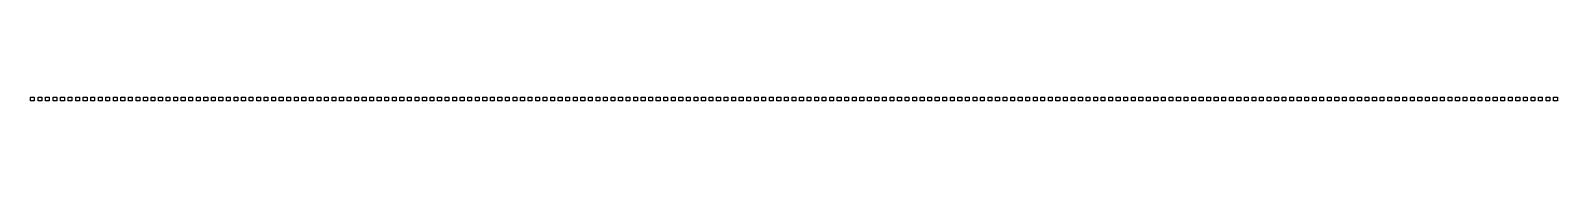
# Model space of a CAD drawing. Header units: inches. Extents: x 741154 to 810950, y 213785 to 295527.
# Drawn here: x 748468 to 749683, y 266971 to 266974 of the extents above; entities that cross this region are included whole.
import ezdxf

# ---------------------------------------------------------------- set-up
doc = ezdxf.new("R2010")
doc.units = ezdxf.units.IN
doc.header["$MEASUREMENT"] = 0

msp = doc.modelspace()

# ---------------------------------------------------------------- linework, layer by layer
for points in [[(748468.1, 266974), (748471.1, 266974), (748471.1, 266971), (748468.1, 266971)], [(748474.1, 266974), (748477.1, 266974), (748477.1, 266971), (748474.1, 266971)], [(748480.1, 266974), (748483.1, 266974), (748483.1, 266971), (748480.1, 266971)], [(748486.1, 266974), (748489.1, 266974), (748489.1, 266971), (748486.1, 266971)], [(748492.1, 266974), (748495.1, 266974), (748495.1, 266971), (748492.1, 266971)], [(748498.1, 266974), (748501.1, 266974), (748501.1, 266971), (748498.1, 266971)], [(748504.1, 266974), (748507.1, 266974), (748507.1, 266971), (748504.1, 266971)], [(748510.1, 266974), (748513.1, 266974), (748513.1, 266971), (748510.1, 266971)], [(748516.1, 266974), (748519.1, 266974), (748519.1, 266971), (748516.1, 266971)], [(748522.1, 266974), (748525.1, 266974), (748525.1, 266971), (748522.1, 266971)], [(748528.1, 266974), (748531.1, 266974), (748531.1, 266971), (748528.1, 266971)], [(748534.1, 266974), (748537.1, 266974), (748537.1, 266971), (748534.1, 266971)], [(748540.1, 266974), (748543.1, 266974), (748543.1, 266971), (748540.1, 266971)], [(748546.1, 266974), (748549.1, 266974), (748549.1, 266971), (748546.1, 266971)], [(748552.1, 266974), (748555.1, 266974), (748555.1, 266971), (748552.1, 266971)], [(748558.1, 266974), (748561.1, 266974), (748561.1, 266971), (748558.1, 266971)], [(748564.1, 266974), (748567.1, 266974), (748567.1, 266971), (748564.1, 266971)], [(748570.1, 266974), (748573.1, 266974), (748573.1, 266971), (748570.1, 266971)], [(748576.1, 266974), (748579.1, 266974), (748579.1, 266971), (748576.1, 266971)], [(748582.1, 266974), (748585.1, 266974), (748585.1, 266971), (748582.1, 266971)], [(748588.1, 266974), (748591.1, 266974), (748591.1, 266971), (748588.1, 266971)], [(748594.1, 266974), (748597.1, 266974), (748597.1, 266971), (748594.1, 266971)], [(748600.1, 266974), (748603.1, 266974), (748603.1, 266971), (748600.1, 266971)], [(748606.1, 266974), (748609.1, 266974), (748609.1, 266971), (748606.1, 266971)], [(748612.1, 266974), (748615.1, 266974), (748615.1, 266971), (748612.1, 266971)], [(748618.1, 266974), (748621.1, 266974), (748621.1, 266971), (748618.1, 266971)], [(748624.1, 266974), (748627.1, 266974), (748627.1, 266971), (748624.1, 266971)], [(748630.1, 266974), (748633.1, 266974), (748633.1, 266971), (748630.1, 266971)], [(748636.1, 266974), (748639.1, 266974), (748639.1, 266971), (748636.1, 266971)], [(748642.1, 266974), (748645.1, 266974), (748645.1, 266971), (748642.1, 266971)], [(748648.1, 266974), (748651.1, 266974), (748651.1, 266971), (748648.1, 266971)], [(748654.1, 266974), (748657.1, 266974), (748657.1, 266971), (748654.1, 266971)], [(748660.1, 266974), (748663.1, 266974), (748663.1, 266971), (748660.1, 266971)], [(748666.1, 266974), (748669.1, 266974), (748669.1, 266971), (748666.1, 266971)], [(748672.1, 266974), (748675.1, 266974), (748675.1, 266971), (748672.1, 266971)], [(748678.1, 266974), (748681.1, 266974), (748681.1, 266971), (748678.1, 266971)], [(748684.1, 266974), (748687.1, 266974), (748687.1, 266971), (748684.1, 266971)], [(748690.1, 266974), (748693.1, 266974), (748693.1, 266971), (748690.1, 266971)], [(748696.1, 266974), (748699.1, 266974), (748699.1, 266971), (748696.1, 266971)], [(748702.1, 266974), (748705.1, 266974), (748705.1, 266971), (748702.1, 266971)], [(748708.1, 266974), (748711.1, 266974), (748711.1, 266971), (748708.1, 266971)], [(748714.1, 266974), (748717.1, 266974), (748717.1, 266971), (748714.1, 266971)], [(748720.1, 266974), (748723.1, 266974), (748723.1, 266971), (748720.1, 266971)], [(748726.1, 266974), (748729.1, 266974), (748729.1, 266971), (748726.1, 266971)], [(748732.1, 266974), (748735.1, 266974), (748735.1, 266971), (748732.1, 266971)], [(748738.1, 266974), (748741.1, 266974), (748741.1, 266971), (748738.1, 266971)], [(748744.1, 266974), (748747.1, 266974), (748747.1, 266971), (748744.1, 266971)], [(748750.1, 266974), (748753.1, 266974), (748753.1, 266971), (748750.1, 266971)], [(748756.1, 266974), (748759.1, 266974), (748759.1, 266971), (748756.1, 266971)], [(748762.1, 266974), (748765.1, 266974), (748765.1, 266971), (748762.1, 266971)], [(748768.1, 266974), (748771.1, 266974), (748771.1, 266971), (748768.1, 266971)], [(748774.1, 266974), (748777.1, 266974), (748777.1, 266971), (748774.1, 266971)], [(748780.1, 266974), (748783.1, 266974), (748783.1, 266971), (748780.1, 266971)], [(748786.1, 266974), (748789.1, 266974), (748789.1, 266971), (748786.1, 266971)], [(748792.1, 266974), (748795.1, 266974), (748795.1, 266971), (748792.1, 266971)], [(748798.1, 266974), (748801.1, 266974), (748801.1, 266971), (748798.1, 266971)], [(748804.1, 266974), (748807.1, 266974), (748807.1, 266971), (748804.1, 266971)], [(748810.1, 266974), (748813.1, 266974), (748813.1, 266971), (748810.1, 266971)], [(748816.1, 266974), (748819.1, 266974), (748819.1, 266971), (748816.1, 266971)], [(748822.1, 266974), (748825.1, 266974), (748825.1, 266971), (748822.1, 266971)], [(748828.1, 266974), (748831.1, 266974), (748831.1, 266971), (748828.1, 266971)], [(748834.1, 266974), (748837.1, 266974), (748837.1, 266971), (748834.1, 266971)], [(748840.1, 266974), (748843.1, 266974), (748843.1, 266971), (748840.1, 266971)], [(748846.1, 266974), (748849.1, 266974), (748849.1, 266971), (748846.1, 266971)], [(748852.1, 266974), (748855.1, 266974), (748855.1, 266971), (748852.1, 266971)], [(748858.1, 266974), (748861.1, 266974), (748861.1, 266971), (748858.1, 266971)], [(748864.1, 266974), (748867.1, 266974), (748867.1, 266971), (748864.1, 266971)], [(748870.1, 266974), (748873.1, 266974), (748873.1, 266971), (748870.1, 266971)], [(748876.1, 266974), (748879.1, 266974), (748879.1, 266971), (748876.1, 266971)], [(748882.1, 266974), (748885.1, 266974), (748885.1, 266971), (748882.1, 266971)], [(748888.1, 266974), (748891.1, 266974), (748891.1, 266971), (748888.1, 266971)], [(748894.1, 266974), (748897.1, 266974), (748897.1, 266971), (748894.1, 266971)], [(748900.1, 266974), (748903.1, 266974), (748903.1, 266971), (748900.1, 266971)], [(748906.1, 266974), (748909.1, 266974), (748909.1, 266971), (748906.1, 266971)], [(748912.1, 266974), (748915.1, 266974), (748915.1, 266971), (748912.1, 266971)], [(748918.1, 266974), (748921.1, 266974), (748921.1, 266971), (748918.1, 266971)], [(748924.1, 266974), (748927.1, 266974), (748927.1, 266971), (748924.1, 266971)], [(748930.1, 266974), (748933.1, 266974), (748933.1, 266971), (748930.1, 266971)], [(748936.1, 266974), (748939.1, 266974), (748939.1, 266971), (748936.1, 266971)], [(748942.1, 266974), (748945.1, 266974), (748945.1, 266971), (748942.1, 266971)], [(748948.1, 266974), (748951.1, 266974), (748951.1, 266971), (748948.1, 266971)], [(748954.1, 266974), (748957.1, 266974), (748957.1, 266971), (748954.1, 266971)], [(748960.1, 266974), (748963.1, 266974), (748963.1, 266971), (748960.1, 266971)], [(748966.1, 266974), (748969.1, 266974), (748969.1, 266971), (748966.1, 266971)], [(748972.1, 266974), (748975.1, 266974), (748975.1, 266971), (748972.1, 266971)], [(748978.1, 266974), (748981.1, 266974), (748981.1, 266971), (748978.1, 266971)], [(748984.1, 266974), (748987.1, 266974), (748987.1, 266971), (748984.1, 266971)], [(748990.1, 266974), (748993.1, 266974), (748993.1, 266971), (748990.1, 266971)], [(748996.1, 266974), (748999.1, 266974), (748999.1, 266971), (748996.1, 266971)], [(749002.1, 266974), (749005.1, 266974), (749005.1, 266971), (749002.1, 266971)], [(749008.1, 266974), (749011.1, 266974), (749011.1, 266971), (749008.1, 266971)], [(749014.1, 266974), (749017.1, 266974), (749017.1, 266971), (749014.1, 266971)], [(749020.1, 266974), (749023.1, 266974), (749023.1, 266971), (749020.1, 266971)], [(749026.1, 266974), (749029.1, 266974), (749029.1, 266971), (749026.1, 266971)], [(749032.1, 266974), (749035.1, 266974), (749035.1, 266971), (749032.1, 266971)], [(749038.1, 266974), (749041.1, 266974), (749041.1, 266971), (749038.1, 266971)], [(749044.1, 266974), (749047.1, 266974), (749047.1, 266971), (749044.1, 266971)], [(749050.1, 266974), (749053.1, 266974), (749053.1, 266971), (749050.1, 266971)], [(749056.1, 266974), (749059.1, 266974), (749059.1, 266971), (749056.1, 266971)], [(749062.1, 266974), (749065.1, 266974), (749065.1, 266971), (749062.1, 266971)], [(749068.1, 266974), (749071.1, 266974), (749071.1, 266971), (749068.1, 266971)], [(749074.1, 266974), (749077.1, 266974), (749077.1, 266971), (749074.1, 266971)], [(749080.1, 266974), (749083.1, 266974), (749083.1, 266971), (749080.1, 266971)], [(749086.1, 266974), (749089.1, 266974), (749089.1, 266971), (749086.1, 266971)], [(749092.1, 266974), (749095.1, 266974), (749095.1, 266971), (749092.1, 266971)], [(749098.1, 266974), (749101.1, 266974), (749101.1, 266971), (749098.1, 266971)], [(749104.1, 266974), (749107.1, 266974), (749107.1, 266971), (749104.1, 266971)], [(749110.1, 266974), (749113.1, 266974), (749113.1, 266971), (749110.1, 266971)], [(749116.1, 266974), (749119.1, 266974), (749119.1, 266971), (749116.1, 266971)], [(749122.1, 266974), (749125.1, 266974), (749125.1, 266971), (749122.1, 266971)], [(749128.1, 266974), (749131.1, 266974), (749131.1, 266971), (749128.1, 266971)], [(749134.1, 266974), (749137.1, 266974), (749137.1, 266971), (749134.1, 266971)], [(749140.1, 266974), (749143.1, 266974), (749143.1, 266971), (749140.1, 266971)], [(749146.1, 266974), (749149.1, 266974), (749149.1, 266971), (749146.1, 266971)], [(749152.1, 266974), (749155.1, 266974), (749155.1, 266971), (749152.1, 266971)], [(749158.1, 266974), (749161.1, 266974), (749161.1, 266971), (749158.1, 266971)], [(749164.1, 266974), (749167.1, 266974), (749167.1, 266971), (749164.1, 266971)], [(749170.1, 266974), (749173.1, 266974), (749173.1, 266971), (749170.1, 266971)], [(749176.1, 266974), (749179.1, 266974), (749179.1, 266971), (749176.1, 266971)], [(749182.1, 266974), (749185.1, 266974), (749185.1, 266971), (749182.1, 266971)], [(749188.1, 266974), (749191.1, 266974), (749191.1, 266971), (749188.1, 266971)], [(749194.1, 266974), (749197.1, 266974), (749197.1, 266971), (749194.1, 266971)], [(749200.1, 266974), (749203.1, 266974), (749203.1, 266971), (749200.1, 266971)], [(749206.1, 266974), (749209.1, 266974), (749209.1, 266971), (749206.1, 266971)], [(749212.1, 266974), (749215.1, 266974), (749215.1, 266971), (749212.1, 266971)], [(749218.1, 266974), (749221.1, 266974), (749221.1, 266971), (749218.1, 266971)], [(749224.1, 266974), (749227.1, 266974), (749227.1, 266971), (749224.1, 266971)], [(749230.1, 266974), (749233.1, 266974), (749233.1, 266971), (749230.1, 266971)], [(749236.1, 266974), (749239.1, 266974), (749239.1, 266971), (749236.1, 266971)], [(749242.1, 266974), (749245.1, 266974), (749245.1, 266971), (749242.1, 266971)], [(749248.1, 266974), (749251.1, 266974), (749251.1, 266971), (749248.1, 266971)], [(749254.1, 266974), (749257.1, 266974), (749257.1, 266971), (749254.1, 266971)], [(749260.1, 266974), (749263.1, 266974), (749263.1, 266971), (749260.1, 266971)], [(749266.1, 266974), (749269.1, 266974), (749269.1, 266971), (749266.1, 266971)], [(749272.1, 266974), (749275.1, 266974), (749275.1, 266971), (749272.1, 266971)], [(749278.1, 266974), (749281.1, 266974), (749281.1, 266971), (749278.1, 266971)], [(749284.1, 266974), (749287.1, 266974), (749287.1, 266971), (749284.1, 266971)], [(749290.1, 266974), (749293.1, 266974), (749293.1, 266971), (749290.1, 266971)], [(749296.1, 266974), (749299.1, 266974), (749299.1, 266971), (749296.1, 266971)], [(749302.1, 266974), (749305.1, 266974), (749305.1, 266971), (749302.1, 266971)], [(749308.1, 266974), (749311.1, 266974), (749311.1, 266971), (749308.1, 266971)], [(749314.1, 266974), (749317.1, 266974), (749317.1, 266971), (749314.1, 266971)], [(749320.1, 266974), (749323.1, 266974), (749323.1, 266971), (749320.1, 266971)], [(749326.1, 266974), (749329.1, 266974), (749329.1, 266971), (749326.1, 266971)], [(749332.1, 266974), (749335.1, 266974), (749335.1, 266971), (749332.1, 266971)], [(749338.1, 266974), (749341.1, 266974), (749341.1, 266971), (749338.1, 266971)], [(749344.1, 266974), (749347.1, 266974), (749347.1, 266971), (749344.1, 266971)], [(749350.1, 266974), (749353.1, 266974), (749353.1, 266971), (749350.1, 266971)], [(749356.1, 266974), (749359.1, 266974), (749359.1, 266971), (749356.1, 266971)], [(749362.1, 266974), (749365.1, 266974), (749365.1, 266971), (749362.1, 266971)], [(749368.1, 266974), (749371.1, 266974), (749371.1, 266971), (749368.1, 266971)], [(749374.1, 266974), (749377.1, 266974), (749377.1, 266971), (749374.1, 266971)], [(749380.1, 266974), (749383.1, 266974), (749383.1, 266971), (749380.1, 266971)], [(749386.1, 266974), (749389.1, 266974), (749389.1, 266971), (749386.1, 266971)], [(749392.1, 266974), (749395.1, 266974), (749395.1, 266971), (749392.1, 266971)], [(749398.1, 266974), (749401.1, 266974), (749401.1, 266971), (749398.1, 266971)], [(749404.1, 266974), (749407.1, 266974), (749407.1, 266971), (749404.1, 266971)], [(749410.1, 266974), (749413.1, 266974), (749413.1, 266971), (749410.1, 266971)], [(749416.1, 266974), (749419.1, 266974), (749419.1, 266971), (749416.1, 266971)], [(749422.1, 266974), (749425.1, 266974), (749425.1, 266971), (749422.1, 266971)], [(749428.1, 266974), (749431.1, 266974), (749431.1, 266971), (749428.1, 266971)], [(749434.1, 266974), (749437.1, 266974), (749437.1, 266971), (749434.1, 266971)], [(749440.1, 266974), (749443.1, 266974), (749443.1, 266971), (749440.1, 266971)], [(749446.1, 266974), (749449.1, 266974), (749449.1, 266971), (749446.1, 266971)], [(749452.1, 266974), (749455.1, 266974), (749455.1, 266971), (749452.1, 266971)], [(749458.1, 266974), (749461.1, 266974), (749461.1, 266971), (749458.1, 266971)], [(749464.1, 266974), (749467.1, 266974), (749467.1, 266971), (749464.1, 266971)], [(749470.1, 266974), (749473.1, 266974), (749473.1, 266971), (749470.1, 266971)], [(749476.1, 266974), (749479.1, 266974), (749479.1, 266971), (749476.1, 266971)], [(749482.1, 266974), (749485.1, 266974), (749485.1, 266971), (749482.1, 266971)], [(749488.1, 266974), (749491.1, 266974), (749491.1, 266971), (749488.1, 266971)], [(749494.1, 266974), (749497.1, 266974), (749497.1, 266971), (749494.1, 266971)], [(749500.1, 266974), (749503.1, 266974), (749503.1, 266971), (749500.1, 266971)], [(749506.1, 266974), (749509.1, 266974), (749509.1, 266971), (749506.1, 266971)], [(749512.1, 266974), (749515.1, 266974), (749515.1, 266971), (749512.1, 266971)], [(749518.1, 266974), (749521.1, 266974), (749521.1, 266971), (749518.1, 266971)], [(749524.1, 266974), (749527.1, 266974), (749527.1, 266971), (749524.1, 266971)], [(749530.1, 266974), (749533.1, 266974), (749533.1, 266971), (749530.1, 266971)], [(749536.1, 266974), (749539.1, 266974), (749539.1, 266971), (749536.1, 266971)], [(749542.1, 266974), (749545.1, 266974), (749545.1, 266971), (749542.1, 266971)], [(749548.1, 266974), (749551.1, 266974), (749551.1, 266971), (749548.1, 266971)], [(749554.1, 266974), (749557.1, 266974), (749557.1, 266971), (749554.1, 266971)], [(749560.1, 266974), (749563.1, 266974), (749563.1, 266971), (749560.1, 266971)], [(749566.1, 266974), (749569.1, 266974), (749569.1, 266971), (749566.1, 266971)], [(749572.1, 266974), (749575.1, 266974), (749575.1, 266971), (749572.1, 266971)], [(749578.1, 266974), (749581.1, 266974), (749581.1, 266971), (749578.1, 266971)], [(749584.1, 266974), (749587.1, 266974), (749587.1, 266971), (749584.1, 266971)], [(749590.1, 266974), (749593.1, 266974), (749593.1, 266971), (749590.1, 266971)], [(749596.1, 266974), (749599.1, 266974), (749599.1, 266971), (749596.1, 266971)], [(749602.1, 266974), (749605.1, 266974), (749605.1, 266971), (749602.1, 266971)], [(749608.1, 266974), (749611.1, 266974), (749611.1, 266971), (749608.1, 266971)], [(749614.1, 266974), (749617.1, 266974), (749617.1, 266971), (749614.1, 266971)], [(749620.1, 266974), (749623.1, 266974), (749623.1, 266971), (749620.1, 266971)], [(749626.1, 266974), (749629.1, 266974), (749629.1, 266971), (749626.1, 266971)], [(749632.1, 266974), (749635.1, 266974), (749635.1, 266971), (749632.1, 266971)], [(749638.1, 266974), (749641.1, 266974), (749641.1, 266971), (749638.1, 266971)], [(749644.1, 266974), (749647.1, 266974), (749647.1, 266971), (749644.1, 266971)], [(749650.1, 266974), (749653.1, 266974), (749653.1, 266971), (749650.1, 266971)], [(749656.1, 266974), (749659.1, 266974), (749659.1, 266971), (749656.1, 266971)], [(749662.1, 266974), (749665.1, 266974), (749665.1, 266971), (749662.1, 266971)], [(749668.1, 266974), (749671.1, 266974), (749671.1, 266971), (749668.1, 266971)], [(749674.1, 266974), (749677.1, 266974), (749677.1, 266971), (749674.1, 266971)], [(749680.1, 266974), (749683.1, 266974), (749683.1, 266971), (749680.1, 266971)]]:
    msp.add_lwpolyline(points, close=True)

doc.saveas('drawing.dxf')
